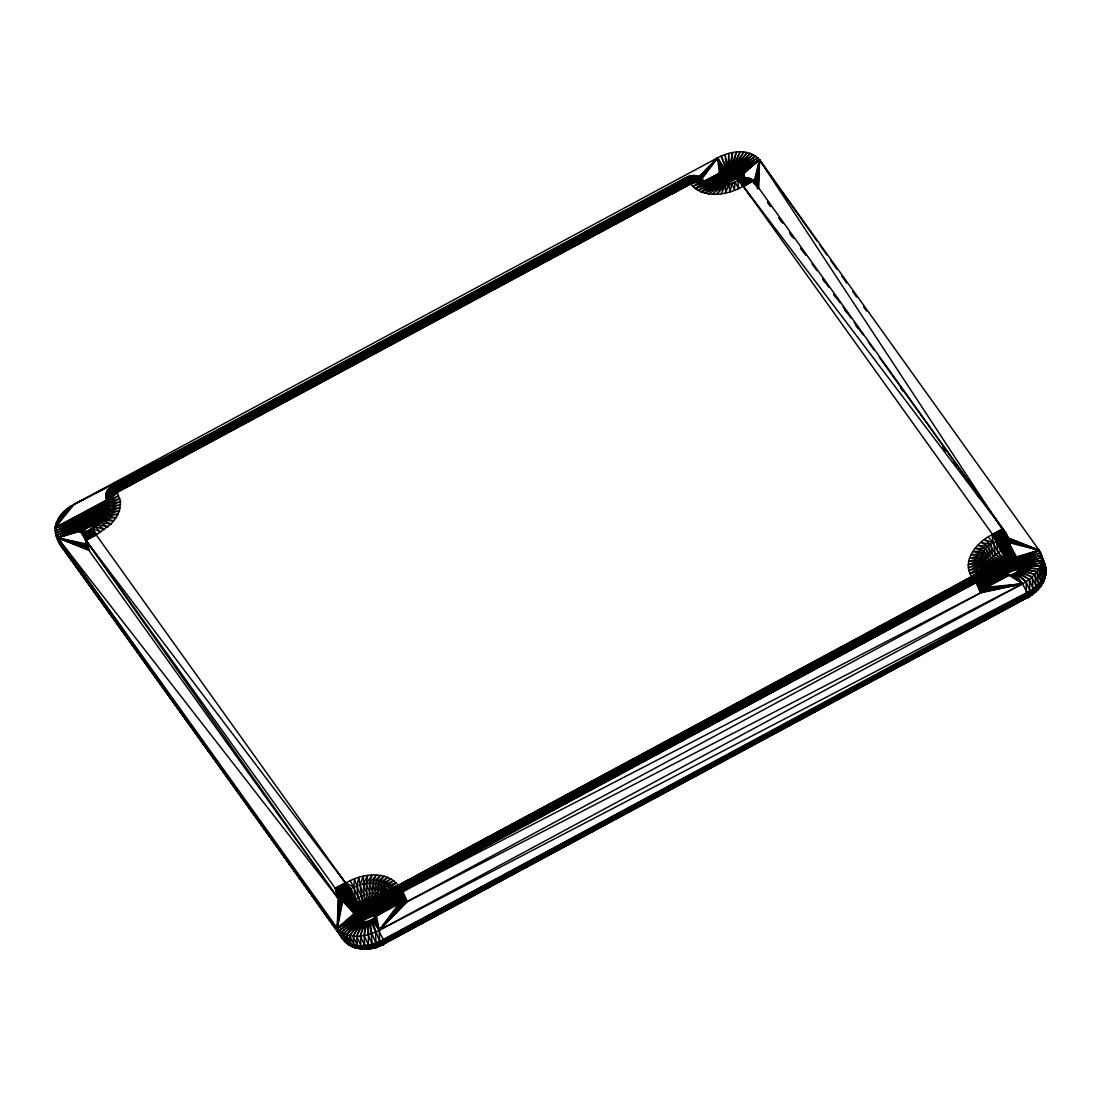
<?xml version="1.0" encoding="UTF-8"?>
<svg xmlns="http://www.w3.org/2000/svg" width="1101" height="1101" viewBox="0 0 1101 1101"><rect width="100%" height="100%" fill="white"/><g stroke="black" fill="none" stroke-linecap="round" stroke-linejoin="round"><path stroke-width="1.5" d="M1004.841 533.462L1007.842 537.66L1039.165 550.28C1042.069 557.835 1047.973 566.52 1044.298 574.97C1045.441 584.452 1034.789 591.609 1027.536 595.82L383.905 941.534C371.753 947.066 354.343 951.168 343.897 940.364L63.445 549.151C48.54 532.76 55.711 513.231 74.194 504.299L717.563 157.828C730.128 151.222 749.107 147.74 759.525 159.824L1039.165 550.28L1045.399 566.134L1045.757 573.222L1044.23 579.14L1044.739 575.617L1044.216 576.36M355.747 920.45C346.939 907.554 374.959 895.085 379.281 909.109C379.061 920.353 357.825 928.033 353.793 915.867L337.291 928.239L342.397 938.713L348.164 943.763L346.141 942.153M738.014 180.963C758.603 159.273 707.626 163.581 719.256 183.757M1038.683 587.755L1036.743 590.618L1031.059 594.788L1032.766 593.728L1031.926 590.012L1039.605 582.911L1044.298 574.97M93.805 524.599L90.777 526.237L84.763 513.644L92.291 512.626L97.906 514.938L109.288 508.043L106.343 498.12L690.506 183.853C703.044 199.281 727.334 195.4 742.886 186.358L743.092 178.403L749.409 178.307L753.662 180.908L1002.818 528.797C1007.952 534.274 1012.039 543.729 1004.484 548.849C997.699 553.294 989.799 557.106 986.179 564.896C980.702 574.405 995.593 587.177 980.578 592.889L407.329 901.595C394.516 910.912 387.841 893.062 375.895 893.544C362.848 890.475 349.925 908.297 338.145 898.292L57.651 537.797L56.344 535.54L74.331 526.457C73.327 520.787 78.598 516.328 83.263 514.236L107.1 501.161L83.263 514.236L89.112 526.87L98.65 524.434C91.768 521.613 83.704 525.686 79.878 531.618L74.772 522.053L55.105 527.737L56.578 522.067M743.092 178.403C731.257 183.688 716.462 190.514 704.379 181.94C700.814 175.155 692.212 173.779 685.951 177.688L112.701 486.381C98.209 492.119 113.898 504.533 107.678 513.809C104.912 525.948 82.066 526.622 86.016 540.453L335.777 889.044L338.145 898.292L337.291 928.239C347.71 940.323 366.688 936.841 379.253 930.235L1031.926 590.012M702.493 180.702L700.897 177.949L691.029 183.936L702.741 180.413L692.887 186.386L704.379 181.94L695.199 188.546L708.535 184.307L697.951 190.39L710.998 185.119L701.089 191.904L716.517 185.945L704.585 193.06L722.586 185.67L716.668 194.23L725.724 185.119L725.49 193.074L728.862 184.307L729.949 191.918L731.972 183.248L734.353 190.404L735 181.954L738.661 188.56L737.904 180.426L743.423 186.427L1002.818 528.797L1008.695 539.449L1039.165 550.28L1043.39 563.671M758.727 188.106L759.525 159.824L741.276 168.467L743.877 174.591M1044.326 565.446L1043.197 561.331L1045.028 564.882L1040.486 552.523L1022.141 560.629C1014.668 549.991 991.285 561.771 998.896 574.199M364.059 895.099L359.958 884.929L363.33 876.176L364.403 904.086L370.473 914.325L373.211 915.853L368.945 914.793L356.848 885.988L358.871 877.332L362.903 904.678L370.5 916.706L367.445 915.385L361.458 905.394L355.403 898.829L353.834 887.296L354.467 878.832L356.848 885.988L358.183 897.37L362.903 904.678L367.858 917.78L366 916.087L353.834 887.296L346.058 882.837L340.581 891.149L344.062 901.375L354.412 912.495L359.518 922.06C363.413 915.991 371.615 912.068 378.634 914.848L370.5 916.706L360.674 922.129L362.174 918.784L356.6 909.137L348.26 901.32L345.742 890.847L346.058 882.837C361.623 873.685 385.859 870.189 398.438 885.355L982.849 571.956C974.179 561.73 983.606 548.05 993.474 542.834C998.387 540.577 1005.516 535.967 1003.286 529.581L992.62 534.494C977.592 541.334 961.077 560.395 971.688 576.649L953.714 586.709M1045.51 574.034L1045.606 567.882M1044.643 578.452L1045.331 574.598L1040.486 552.523L1022.485 561.606C1023.393 572.878 1004.552 580.722 997.685 571.419L985.808 577.502L980.757 568.598L970.215 573.607L979.918 566.643L984.996 575.644L997.341 570.442L999.213 574.584M355.403 898.829L350.916 888.824L346.058 882.837L343.085 891.218L346.815 901.458L355.706 910.224L360.247 920.931L354.976 911.353L345.411 901.485L343.085 891.218L345.783 882.933L335.777 889.044L338.805 899.077L337.291 928.239L355.54 919.596L339.039 930.262C340.333 942.497 353.641 946.64 363.991 945.511M758.011 189L759.525 159.824L741.978 169.279L743.918 173.862M1044.078 578.066L1045.592 575.08L1045.331 570.979M370.748 944.52C383.176 938.616 376.115 955.53 370.748 944.52L364.61 945.442L360.385 936.043L364.073 921.909L356.655 936.222L357.412 945.442L353.077 936.043L361.156 921.909L349.691 935.533L350.971 944.094L346.554 934.68L358.541 921.372L343.705 933.51L345.686 941.479L341.186 932.024L356.394 920.298L339.039 930.262L343.567 939.745L341.186 932.024L357.398 920.89L343.705 933.51L348.164 942.938L346.554 934.68L359.807 921.702L349.691 935.533L354.068 944.933L353.077 936.043L362.587 921.977L356.655 936.222L360.935 945.608L360.385 936.043L365.601 921.702L364.197 935.52L364.61 945.442M1030.605 595.545C1021.618 600.499 1034.775 595.971 1029.628 591.554M57.995 519.204L55.105 527.737L81.818 514.951L86.36 525.645L86.002 528.342L82.603 529.567L80.992 530.723L81.446 531.288L89.112 526.87L89.305 524.351L83.263 514.236L107.733 500.102M702.548 180.894L700.897 177.949L106.343 498.12L117.146 492.601L120.518 501.354L119.445 510.988L116.183 517.608L111.063 523.952L96.241 534.935L345.397 882.823L336.507 889.663L339.603 899.751L337.291 928.239L354.839 918.784L355.995 921.592L353.971 916.913L337.291 928.239L57.651 537.797L75.198 528.342C78.488 532.389 84.571 531.976 89.043 530.448M757.213 188.312L759.525 159.824L742.501 170.187L743.726 173.105M376.308 946.378L375.455 947.328L373.445 943.818M728.766 180.894L729.385 181.871L734.463 179.628L729.674 166.705L732.619 152.544L731.215 166.361L737.285 176.862L741.097 177.619L738.771 176.793L734.229 166.086L743.739 152.021L735.661 166.155L741.565 177.068L737.023 166.361L750.263 153.383L738.276 166.705L742.817 177.399C735.702 175.499 726.591 178.623 723.715 185.752L729.454 181.032M1045.014 576.635L1045.179 574.846M1045.496 569.024C1046.913 580.695 1036 589.393 1027.288 595.063L383.905 941.534C373.487 947.658 356.394 951.581 346.898 942.318M1045.592 575.08L1045.399 566.134M1032.38 594.664L1034.679 592.599L1034.073 588.361M357.206 921.606L353.82 914.766L337.291 928.239L341.627 900.797L339.411 890.929L345.631 882.933L337.374 890.186L338.337 890.613L340.553 900.329L337.291 928.239L354.316 917.89L355.513 920.67M742.858 171.164L759.525 159.824L756.456 186.097L753.056 180.206L743.34 186.344L752.313 179.587L755.575 184.968M737.051 178.087L737.092 178.816L729.674 166.705L728.766 153.397L728.146 167.173L732.688 177.88L731.876 180.647L731.298 180.137L729.385 181.871L729.743 179.188L721.183 156.067L731.876 180.647L733.183 179.339L739.748 178.224L739.019 177.633L737.092 178.816L734.216 177.412L728.146 167.173L724.94 154.58L726.646 167.779L732.688 177.88L734.463 179.628L735.11 178.665M1035.601 590.838C1039.316 589.007 1044.354 583.805 1042.372 578.988M335.172 888.328L345.494 882.906L335.172 888.328L338.145 898.292L88.975 550.404L88.094 545.532L57.651 537.797L62.688 548.092L74.194 563.148M755.713 184.046L759.525 159.824L816.983 241.036M1037.514 589.283L1043.28 582.14L1043.445 576.979M1045.702 571.405L1045.565 568.763M1043.583 581.507L1044.739 578.149M1045.757 573.222L1045.895 570.703M739.143 179.78L742.886 186.358L744.427 178.156M339.603 899.751L336.507 889.663L345.631 882.933L338.337 890.613L344.407 891.094L348.26 901.32L357.632 908.091L362.174 918.784L359.532 922.61L361.142 919.83L356.6 909.137L346.815 901.458L344.407 891.094L346.058 882.837C351.054 895.127 358.995 904.994 366 916.087L365.312 919.06L360.082 906.206L352.637 900.15L346.058 882.837L349.719 901.045L357.632 908.091L363.344 917.807L362.917 920.519L364.624 916.899L358.802 907.1L352.637 900.15L349.691 889.47C360.66 882.988 378.345 879.038 387.387 890.558C391.02 895.306 398.245 894.012 402.883 891.562L980.578 592.889L1022.623 583.764C1031.554 578.837 1040.252 570.937 1041.725 560.326L1022.636 563.74L1041.766 557.588L1045.441 567.455L1041.353 554.973L1022.485 561.606L1022.141 560.629L1039.165 550.28L1008.337 538.513L759.525 159.824L743.024 172.21M340.581 891.149L342.796 901.141L337.291 928.239L354.027 913.637L342.796 901.141L339.411 890.929L345.783 882.933L341.805 891.246L344.062 901.375L354.976 911.353L359.518 922.06M754.667 183.729L759.525 159.824L742.996 173.297M1045.785 573.456C1044.078 583.145 1036.206 590.411 1028.004 595.063L384.153 942.277C374.106 947.521 357.674 952.351 348.756 943.282M1045.207 576.979L1045.744 574.268M1037.225 590.397L1038.532 588.278L1037.94 584.796M1027.646 597.623L1027.219 592.985C1029.504 595.572 1026.325 600.017 1030.522 595.82M723.453 185.271L726.481 183.647L727.087 180.894L717.563 157.828L698.86 176.931M753.552 183.537L759.525 159.824L742.79 174.426L746.781 179.339M1041.119 585.801L1041.092 580.97M364.403 904.086L367.073 894.329L366.234 883.58L367.789 875.405L363.096 884.117L367.073 894.329L365.931 903.618L370.473 914.325L375.923 915.234L372.014 913.981L365.931 903.618L370.074 893.806L369.317 883.305L372.152 875.006L366.234 883.58L370.074 893.806L367.473 903.274L372.014 913.981L378.634 914.848M1040.376 586.764L1043.72 579.787L1043.129 580.392M1043.17 581.534L1045.344 576.195M76.12 529.54L74.166 525.411L55.463 533.09L62.165 547.376L345.879 942.566M1022.54 567.841L1018.411 567.235L1003.63 533.256L992.565 534.618L1003.754 531.329L1008.874 540.44L1039.165 550.28L1016.65 556.803L1021.205 567.51L1003.328 534.246L992.455 534.728L1002.887 535.237L1019.843 567.304L1022.457 567.855L1003.63 533.256L992.455 534.728L1002.295 536.228L1018.411 567.235L1022.678 568.322L1011.902 571.034L1004.594 575.245L1005.557 572.327L1010.828 568.914L1016.925 567.304L1023.022 567.744M1034.211 592.214C1041.119 590.604 1031.83 579.883 1032.174 577.034L1018.824 570.428L1034.761 574.419L1038.532 584.039L1036.991 571.68L1020.751 568.281L1038.821 568.859L1042.537 578.562L1040.239 566.01L1022.045 566.01L1041.202 563.148L1044.932 572.96M740.436 179.215L742.886 186.358L745.749 178.018L743.051 186.303L749.409 178.307L743.203 186.303L752.313 179.587L754.763 183.95M1000.726 538.128L1012.328 568.322L1011.902 571.034L992.318 534.825L999.763 539.008L1010.828 568.914L1009.328 572.259L1009.369 569.63L1003.465 559.735L995.414 554.532L993.474 542.834L984.445 539.586L990.79 544.61C993.515 556.115 1006.644 561.138 1006.878 573.662L1008.007 570.442C1004.401 557.712 992.042 548.904 992.318 534.825L1002.295 536.228L1015.397 567.51L1017.269 569.217L1013.856 567.855L998.703 539.834L992.318 534.825L1001.566 537.192C1007.745 547.39 1009.369 559.349 1014.558 570.015C1004.084 560.547 1002.502 544.513 992.318 534.825L1000.726 538.128L1009.314 557.147L1015.397 567.51L1019.994 568.639L1016.925 567.304L1010.856 556.803L1002.887 535.237M81.928 528.783L82.603 529.567L81.446 531.288L82.547 528.342L78.006 517.635L55.105 527.737L59.826 516.383M378.249 946.75L375.661 947.466M1042.895 582.746L1044.601 578.892M372.978 947.975C375.73 947.039 365.326 951.443 365.353 945.442M747.028 178.004L743.051 186.303L748.253 178.101M62.055 513.644L55.105 527.737L74.18 524.324L77.579 531.164M1002.337 576.731L1005.557 572.327L1001.015 561.62L990.9 558.386L986.083 548.642L977.757 545.298L988.313 546.564L993.047 556.39L1002.185 560.643L1008.007 570.442M726.481 183.647L728.367 180L717.563 157.828L698.997 177.289M729.385 181.871L731.188 178.472L717.563 157.828L699.19 177.756M1039.688 586.186L1041.243 584.232M1040.362 585.87L1043.789 580.819M725.064 184.665L727.087 180.894L721.375 171.178L717.563 157.828L699.424 178.348M721.045 193.845L725.724 185.119M1004.594 575.245L1006.727 571.336L1001.015 561.62L989.028 560.492L984.129 550.83L974.991 548.408L986.083 548.642L989.028 560.492L999.983 562.666L1005.557 572.327L1003.272 575.809M1002.516 576.965L1004.525 573.373L999.983 562.666L987.446 562.666L982.477 553.115L972.651 551.642L984.129 550.83L987.446 562.666L999.089 563.753L1004.525 573.373L1002.598 576.084M64.642 511.029L55.105 527.737L74.386 523.195L78.611 531.384M81.446 531.288L83.704 527.365L79.162 516.658L55.105 527.737L67.56 508.579M355.224 945.222L357.564 948.099L367.252 948.305L374.973 946.75L384.332 942.91L1028.169 595.627M723.329 185.505L725.917 181.871L721.375 171.178M360.674 922.129L363.344 917.807L358.802 907.1L351.191 900.659L347.076 890.489L344.407 891.094M1006.878 573.662L1009.369 569.63L998.703 539.834M1037.624 590.108L1039.977 587.067L1039.605 582.911M1042.771 582.732L1036.757 590.026L1027.701 596.439L382.171 942.814L381.345 940.763L383.203 939.717L1026.572 593.246L1026.063 581.741L1016.374 572.314L1029.256 579.484L1033.11 589.035L1032.174 577.034L1017.654 571.405L1029.256 579.484L1029.958 591.251L1026.063 581.741L1014.998 573.126L1022.623 583.764L1027.784 594.444M703.704 182.821L718.155 175.582L723.261 185.147L724.885 182.917L720.343 172.224L717.563 157.828L699.479 179.353M1042.303 583.984L1041.491 585.044M1002.144 576.635L1003.63 574.461L999.089 563.753L986.179 564.896L981.156 555.427L970.765 554.932L982.477 553.115L986.179 564.896L998.359 564.882L1003.63 574.461M723.385 185.574L725.917 181.871L720.343 172.224M723.178 185.408L724.885 182.917L719.448 173.311L717.563 157.828L700.869 178.912M723.715 185.752L727.087 180.894M79.575 532.086L81.502 529.388L76.96 518.681L55.105 527.737L70.753 506.322M359.435 922.198L361.142 919.83L355.706 910.224L345.411 901.485L341.805 891.246M723.123 185.34L724.885 182.917M701.186 179.945L717.563 157.828M382.019 944.176C389.245 946.227 377.313 930.882 379.253 930.235L398.7 903.976L396.319 893.64L981.197 578.686L983.042 574.736L982.849 571.956L388.625 891.948L390.951 901.292L379.116 908.077L391.695 902.008L389.451 892.512L983.069 572.837L988.175 581.906L1001.924 574.901L988.244 582.924L983.138 573.759L389.451 892.512L392.603 902.627L379.267 910.21L393.621 903.137L391.419 893.324L983.042 574.736L988.148 583.984L1004.539 575.451L987.886 585.071L982.808 575.713L391.419 893.324L394.764 903.536L378.661 912.481L396.002 903.811L393.745 893.709L982.409 576.718L987.446 586.159L1008.984 575.231L1022.623 583.764L379.253 930.235L379.639 941.465L376.129 942.951M1038.628 588.801L1041.367 585.237M381.345 940.763L379.639 941.465L371.629 919.583L379.253 930.235L400.131 903.88L397.654 893.448L981.197 578.686L986.124 588.319L1022.623 583.764L1013.553 573.827M106.191 487.674L74.194 504.299L55.105 527.737L75.336 520.911L80.621 530.489L76.065 519.782L55.105 527.737L108.091 499.235M372.991 918.771L379.253 930.235L401.59 903.66L398.989 893.131L980.399 579.621L985.244 589.352L1022.623 583.764L1012.053 574.419M342.397 938.713C352.43 950.094 372.124 947.906 383.203 939.717L1026.958 594.21C1036.413 588.663 1047.065 579.195 1045.441 567.139M374.271 917.876L379.253 930.235L403.062 903.302L400.324 892.705L979.477 580.53L984.239 590.342L1022.623 583.764L1010.525 574.901M344.627 941.231L335.833 928.473L346.581 943.048M379.253 930.235L407.329 901.595L1022.623 583.764L986.868 587.246L981.872 577.708L395.011 893.737L397.31 903.949L376.473 915.853L379.253 930.235L404.521 902.848L401.631 892.182L405.939 902.269L379.253 930.235L375.441 916.899M750.483 178.623L743.203 186.303L751.46 179.05L753.098 181.706M1034.747 592.2L1036.206 590.769M1035.229 592.118L1038.422 588.829M1035.656 591.939L1038.229 589.324M720.026 186.578L722.284 184.459L729.344 184.789M381.937 942.195L1026.958 594.21M379.528 909.247L378.235 906.192L389.093 898.843L387.387 890.558L395.947 882.864L384.455 887.31L385.667 896.131L375.675 904.086L379.57 913.252L374.533 903.618L383.547 895.113L382.515 886.002L390.883 878.846L380.299 884.943L381.194 894.329L373.28 903.274L377.822 913.968L379.074 914.312L374.533 903.618L385.667 896.131L382.515 886.002L393.635 880.704L384.455 887.31L387.524 897.384L376.68 904.678L379.281 910.788M1032.16 593.411L1033.591 593.535L1036.536 591.003M1033.591 593.535L1036.302 591.388M117.009 492.697L106.343 498.12L116.871 493.042L108.063 500.652L109.494 507.217M712.43 194.23L722.586 185.67L708.383 193.845M368.78 948.938L369.84 948.401M717.398 186.964L721.141 183.991L722.284 184.459L719.503 186.33M720.976 186.84L723.536 184.789M1027.99 597.32L382.432 944.713L1028.389 596.852L384.332 942.91C378.813 945.429 366.839 953.205 362.724 945.649M1031.472 594.87L1033.165 593.577M1031.83 594.884L1034.679 592.599M99.847 519.521L97.906 514.938L109.852 508.868L99.131 516.644C101.168 521.929 96.296 526.856 91.989 529.141M109.756 505.786L108.916 502.593L118.605 495.629L108.063 500.652L109.742 506.322M397.901 885.397L387.937 891.287L390.951 901.292L378.772 907.086L390.332 900.494L387.387 890.558L397.901 885.397L388.625 891.948L391.695 902.008L379.281 909.109L392.603 902.627L390.373 892.966L983.138 573.759L988.148 583.984L1003.176 575.245L988.244 582.924L983.069 572.837L388.625 891.948L398.149 885.438M365.16 948.801L367.762 948.553L363.22 949.034L360.137 945.676M382.666 944.892L384.442 943.763L377.918 946.53M1032.766 593.728L1027.508 597.031M1029.669 596.095L1032.697 594.113M1032.573 594.43L1030.385 596.013M714.714 187.046L720.137 183.399L721.141 183.991L716.696 186.496M380.285 945.36L378.056 946.695L1027.701 596.439M109.563 511.456L99.475 517.621L108.738 513.727M999.13 573.511L997.176 569.396L984.528 573.635L979.422 564.565L969.004 570.855L979.918 566.643L985.808 577.502L997.341 570.442L998.992 574.474M99.861 519.259L97.906 514.938L98.595 515.75L109.852 508.868M980.757 568.598L986.964 579.209L998.222 572.327L985.808 577.502M379.143 911.146L375.675 904.086L387.524 897.384L386.079 888.837L395.947 882.864M986.964 579.209L998.924 573.126L987.528 580.034L981.968 570.373L971.963 576.318L982.477 571.13L987.528 580.034L999.777 573.841L987.927 580.929L981.968 570.373L970.215 573.607M89.305 524.351L92.47 525.686L84.763 513.644L107.815 501.299L86.291 513.176L92.374 523.539L97.163 524.626L93.902 523.333L89.36 512.626L108.49 501.657L87.832 512.832L93.902 523.333L98.182 523.525L93.64 512.832L108.669 504.079L105.779 494.514L698.447 176.27L105.696 495.478L108.641 506.157L96.035 513.644L99.93 522.81M690.946 183.853L700.897 177.949L105.985 497.294L108.889 507.134L97.039 514.236L99.641 520.346M108.572 505.139L94.892 513.162L99.434 523.87L93.64 512.832L108.572 505.139L105.765 496.413L699.383 176.738L701.02 179.394M99.737 519.933L97.039 514.236L109.288 508.043L106.866 498.877L116.871 493.042M690.822 183.812L700.897 177.949L672.532 193.927M971.922 576.14L981.968 570.373M987.446 586.159L1005.97 575.52L987.886 585.071L983.042 574.736L390.373 892.966L393.621 903.137L379.061 911.339L394.764 903.536L392.548 893.585L982.808 575.713L987.446 586.159L1007.456 575.438M107.912 500.129L83.263 514.236L106.714 501.038M690.671 183.812L700.897 177.949M707.874 184.473L717.535 178.954L720.15 184.445M708.824 185.078L717.701 180L718.953 182.752M709.374 185.931L718.058 180.977L720.137 183.399L713.93 186.317M705.7 184.596L717.563 177.853L720.949 184.693M713.503 185.959L719.283 182.683L711.274 185.739M379.487 909.963L377.533 905.38L389.093 898.843L386.079 888.837M706.113 183.289L717.769 176.724L721.995 184.927M630.474 208.598L633.474 206.933M642.475 201.91L685.951 177.688M756.263 185.67L753.056 180.206L743.423 186.427L992.62 534.494L1002.818 528.797L1008.337 538.513M704.984 182.904L718.155 175.582L722.05 184.762M703.8 182.628L718.719 174.44L723.99 184.018L719.448 173.311L702.686 181.775M992.62 534.37L1002.818 528.797L879.245 357.192M702.355 182.573L719.448 173.311M377.368 914.752L397.31 903.949L393.745 893.709L981.872 577.708L986.124 588.319M1008.984 575.231L986.868 587.246L982.409 576.718L392.548 893.585L396.002 903.811L378.097 913.624L397.31 903.949M87.832 512.832L92.374 523.539L95.622 524.902L98.65 523.278L95.622 524.902L90.832 523.87L86.291 513.176L108.476 501.588M110.375 487.867L688.51 176.545M689.832 176.119L109.357 488.72L691.18 175.802L108.435 489.615L692.501 175.596L107.637 490.564L693.809 175.513L106.962 491.541L695.075 175.527L106.425 492.532L696.286 175.665L106.026 493.523L697.415 175.912L105.779 494.514L107.361 498.753M89.112 526.87L93.654 524.42M95.622 524.902L98.65 523.278M76.753 529.856L57.651 537.797L88.479 549.55L86.016 540.453L96.241 534.935L85.548 539.669L88.135 548.628L57.651 537.797L75.9 529.154M976.133 582.856L980.578 592.889L977.33 582.154L981.886 592.118L1022.623 583.764L983.11 591.265L978.445 581.369L398.989 893.131L403.062 903.302M1023.558 564.304L1021.618 559.721L1039.165 550.28L1008.874 541.472L1003.768 532.278L992.565 534.618L1003.603 530.434L1008.695 539.449M820.864 707.86L823.892 706.236M849.642 692.391L852.683 690.767M890.544 670.413L893.585 668.789M902.669 663.903L905.696 662.279M925.39 651.696L928.418 650.058M931.446 648.434L934.488 646.81M937.515 645.172L940.543 643.548M949.626 638.663L952.654 637.039M960.237 632.965L969.32 628.079M972.348 626.455L981.445 621.57M990.528 616.684L998.112 612.61M1001.139 610.986L1010.223 606.101M1019.32 601.215L1022.347 599.591M699.383 176.738L105.696 495.478L108.669 504.079L92.291 512.626L96.833 523.319L90.846 512.557L107.939 502.73L89.36 512.626L95.402 523.25L98.223 523.759L93.902 523.333M376.473 915.853L398.7 903.976L395.011 893.737L981.197 578.686L985.244 589.352M384.07 944.039L382.24 944.479M107.458 499.923L55.105 527.737L80.442 515.763L87.516 527.572L87.805 524.943L81.818 514.951M109.247 486.091L116.857 482.128M74.194 504.299L240.61 418.339M243.665 416.756L246.72 415.187M109.522 511.332L99.131 516.644L98.595 515.75L99.902 518.805M108.779 513.988L99.641 518.667L107.554 516.025M703.443 182.711L700.195 177.302L105.985 497.294L108.641 506.157L94.892 513.162L99.874 522.947M971.825 576.552L982.477 571.13L987.927 580.929L1000.781 574.433L988.175 581.906L982.849 571.956M384.263 944.08L380.423 945.773L378.772 941.919L375.936 942.924L371.877 933.483L368.67 920.89L368.367 944.933L364.197 935.52L367.142 921.358L368.051 934.666L372.166 944.08L370.17 920.298L375.634 932.01L375.936 942.924M691.029 183.936L701.447 178.692L704.585 183.963M703.938 181.885L718.719 174.44L723.261 185.147M387.387 890.558L397.791 885.314M704.915 183.124L717.769 176.724L721.004 184.376M701.089 191.904L713.668 185.67M363.757 948.47L360.385 948.69L357.632 945.539M106.343 498.12L116.857 492.931M706.071 183.509L717.563 177.853L720.15 183.977M733.913 183.385L735.358 182.683M705.7 184.72L717.535 178.954L720.137 185.064M707.915 184.707L717.701 180L719.875 184.94M695.199 188.546L706.319 183.234M704.585 193.06L719.503 185.945M708.92 185.326L718.058 180.977M1023.517 565.033L1020.916 558.909L1039.165 550.28L1008.722 542.545L1003.768 532.278M711.012 185.436L718.581 181.885M389.093 898.843L376.68 904.678L379.377 910.376M85.548 539.669L96.214 534.756L85.231 538.816L88.135 548.628M382.708 944.52L384.428 943.406M56.344 535.54L74.675 527.448L75.198 528.342L56.344 535.54L63.115 547.761M347.076 890.489L349.691 889.47M381.662 941.506L1028.004 595.063M107.54 516.424L99.627 519.768L104.416 518.557M1023.297 565.859L1020.063 558.207L1039.165 550.28L1017.916 557.147L1022.457 567.855M1041.353 554.973L1022.664 562.652L1041.766 557.588L1045.399 570.153L1041.725 560.326L1022.43 564.868L1041.202 563.148L1043.927 575.74L1040.239 566.01L1021.48 567.153L1038.821 568.859L1040.734 581.342L1036.991 571.68L1019.856 569.382L1034.761 574.419L1036.082 586.613M108.916 502.593L119.816 498.395L109.412 504.685L120.518 501.354L109.522 506.873L120.683 504.464L109.274 509.157L120.326 507.685L108.655 511.47L119.445 510.988L107.678 513.809L118.068 514.305L106.357 516.135L116.183 517.608L104.705 518.406L113.843 520.828L102.751 520.608L111.063 523.952L100.521 522.686L107.898 526.897L98.044 524.626L104.389 529.664L95.36 526.402L100.576 532.182L92.498 527.985L96.516 534.425L86.539 533.022L96.365 534.522L85.204 535.994L82.947 531.535L87.819 543.013L81.515 531.466M992.62 534.494L1003.603 530.434L1008.874 540.44M77.772 530.448L57.651 537.797L341.847 937.749M1022.292 565.253L1019.058 557.615L1039.165 550.28M105.916 518.709L99.42 520.897L105.792 519.796M78.9 530.916L57.651 537.797L88.975 550.404L86.016 540.453L345.397 882.823L337.36 871.689M57.018 534.604L55.05 530.476L74.18 524.324L77.428 531.962M730.885 184.445L732.413 183.977M358.348 947.328L353.944 947.342L350.765 944.094M88.479 549.55L85.066 537.921L96.269 534.632L85.204 535.994M352.926 944.741L355.362 947.631L365.229 948.869M55.05 530.476L74.166 525.411L76.107 530.008M373.239 948.099L376.115 947.342M103.948 520.787L99.035 522.039L102.159 521.764M382.171 942.814L384.332 942.91M86.8 544.087L57.651 537.797L87.942 546.591L85.066 536.971L96.269 534.632L85.231 538.816L87.956 547.637L57.651 537.797L80.167 531.26L87.598 543.123M368.037 945.071L370.486 948.47L374.079 947.672M370.486 948.47L373.9 947.92M101.746 522.617L98.471 523.181L101.512 523.181M368.023 948.814L371.422 948.539M353.944 947.342L358.637 948.264L356.807 947.713M365.601 949.007L369.509 948.677M366.041 949.117L369.152 948.856M85.506 535.003L96.365 534.522L85.947 533.999M367.349 948.842L360.385 948.69M363.22 949.034L366.922 949.034M351.233 945.25L352.127 945.277M360.922 948.911L364.734 949.062M378.18 914.325L373.542 913.775L367.473 903.274L373.033 893.544L372.303 883.305L376.404 875.006L369.317 883.305L373.033 893.544L369 903.068L373.542 913.775L377.822 913.968L371.918 903.068L378.62 893.806L377.836 884.131L384.249 876.19L375.152 883.58L375.895 893.544L370.486 902.999L375.028 913.706L378.152 914.202M742.817 177.399L737.023 166.361L747.125 152.53L735.661 166.155L740.202 176.862L734.229 166.086L740.161 151.855L732.743 166.155L737.285 176.862L739.748 178.224L735.757 177.068L731.215 166.361L736.431 152.021L732.743 166.155L738.771 176.793L741.647 177.151M377.96 914.064L375.028 913.706L369 903.068L375.895 893.544L372.303 883.305L380.451 875.405L375.152 883.58L378.62 893.806L370.486 902.999L376.473 913.775L371.918 903.068L381.194 894.329L377.836 884.131L387.745 877.332L380.299 884.943L383.547 895.113L373.28 903.274L379.074 914.312M98.581 523.677L95.402 523.25L90.846 512.557L108.944 503.006L92.291 512.626L98.182 523.525M360.577 948.677L362.614 948.938M362.05 949.021L357.564 948.099M738.771 176.793L741.854 177.275M1022.568 567.772L1019.843 567.304L1008.722 542.545M1022.678 568.322L1016.925 567.304L1003.328 534.246M1002.185 560.643L990.9 558.386L988.313 546.564L980.922 542.339L990.79 544.61L993.047 556.39M359.325 948.732L355.362 947.631M350.737 945.8L355.114 947.025L353.545 946.213M355.334 947.713L348.343 944.341M87.254 532.044L96.516 534.425L91.273 528.659M353.297 947.011L357.949 948.333M345.232 941.204L349.526 944.919M88.108 531.122L96.516 534.425L90.131 529.416M356.063 947.768L352.692 946.213M351.37 946.241L354.618 947.576M90.832 523.87L94.053 525.26M348.948 944.864L352.774 946.832M60.238 543.288L74.166 563.134M89.057 530.242L96.516 534.425M350.366 945.126L351.866 946.131M347.792 943.736L343.746 939.951M346.691 943.254L350.311 945.676M358.802 907.1L349.719 901.045L345.742 890.847M344.819 941.025L62.22 547.307L60.266 542.27L60.679 544.059M361.458 905.394L354.054 899.545L350.916 888.824M345.838 941.561L346.953 941.988M347.352 943.447L348.742 944.63M347.999 944.245L344.668 941.396M1004.828 558.923L997.988 552.826L996.336 541.252M744.262 178.926L741.84 176.71L744.235 179.188M342.796 901.141L354.412 912.495L358.307 921.675M742.404 175.568L745.859 179.284M347.875 942.759L349.031 943.997M988.258 537.068L993.474 542.834M60.789 543.013L61.408 543.701M1043.363 562.473L1045.083 566.148L1044.354 564.524M767.714 202.323L770.741 206.506M778.779 217.668L782.797 223.255M789.83 233.027L793.849 238.6M800.881 248.372L805.904 255.349M811.932 263.717L816.956 270.695M822.984 279.062L829.012 287.43M834.035 294.407L840.063 302.775M843.077 306.959L851.114 318.12M854.128 322.318L863.17 334.869M868.194 341.847L874.222 350.214M112.33 615.335L114.339 618.129M90.241 585.484L96.255 593.866L87.144 581.259M101.264 600.857L107.279 609.225M112.288 616.216L119.307 625.987M123.312 631.575L130.331 641.346M134.336 646.934L141.355 656.705M145.373 662.293L152.378 672.064M157.402 679.042L160.402 683.239M168.425 694.414L174.44 702.782M179.449 709.773L185.463 718.141M190.473 725.132L196.487 733.5M201.497 740.491L207.511 748.873M212.521 755.85L216.539 761.438M223.558 771.209L227.563 776.797M235.586 787.972L238.587 792.156M246.61 803.331L249.61 807.515M257.634 818.69L260.634 822.874M268.658 834.049L271.672 838.233M279.682 849.408L282.696 853.592M290.705 864.767L294.724 870.354M303.738 882.919L305.748 885.713M316.771 901.072L314.762 898.278L316.882 901.127M243.61 799.945L63.941 549.33L65.179 550.583L64.684 549.839M245.619 802.739L254.634 815.318M256.643 818.112L265.658 830.677M267.667 833.471L276.681 846.036M278.691 848.83L310.743 893.53M313.757 897.728L321.767 908.903M332.791 924.262L324.781 913.087L332.832 924.289M767.686 202.35L770.686 206.534M778.696 217.709L781.696 221.907M789.692 233.082L792.706 237.279M800.702 248.454L803.702 252.638M822.722 279.186L824.718 281.98M833.732 294.559L835.728 297.353M844.728 309.918L846.738 312.725M855.738 325.29L857.748 328.084M900.769 388.158L902.765 390.951M942.8 446.841L945.8 451.038M953.796 462.214L956.81 466.397M964.806 477.586L967.807 481.77M975.816 492.945L978.817 497.143M176.064 704.516L178.059 707.296M228.994 778.421L230.99 781.201M239.977 793.752L241.972 796.546M250.959 809.097L252.955 811.877M292.907 867.657L294.903 870.451M303.89 883.002L305.899 885.796M98.14 596.591L107.127 609.142M110.114 613.326L119.114 625.877M121.11 628.671L127.097 637.039M132.092 644.002L138.079 652.37M140.075 655.164L149.075 667.715M151.071 670.509L160.058 683.047M162.053 685.84L172.045 699.782M175.031 703.966L183.027 715.127M186.028 719.311L194.01 730.458M196.006 733.252L202.006 741.62M206.988 748.597L212.988 756.951M217.984 763.929L223.971 772.296M228.967 779.274L246.941 804.363M249.941 808.547L257.923 819.708M260.923 823.892L268.919 835.053M271.906 839.223L276.901 846.201M281.897 853.179L290.884 865.73M292.88 868.51L301.867 881.061M303.876 883.855L312.863 896.407M314.858 899.187L321.85 908.958M819.956 245.234L826.892 255.033M830.856 260.634L836.801 269.029M841.756 276.034L846.71 283.04M852.656 291.435L856.619 297.036M863.556 306.835L866.528 311.032M751.364 197.657L743.423 186.427L753.662 180.908L755.327 183.867M86.016 540.453L338.145 898.292M1044.175 562.46L1042.867 560.244L1044.12 562.735L1043.872 561.882M723.825 169.293L729.743 179.188L727.926 182.711L728.367 180L722.545 170.187M58.807 538.692L55.463 533.09L74.331 526.457L76.203 530.599M79.162 516.658L86.002 528.342M78.006 517.635L83.704 527.365L83.648 529.732L84.983 526.457L80.442 515.763M76.96 518.681L82.547 528.342L80.208 531.811L81.502 529.388L76.065 519.782M62.22 547.307L62.688 548.092M701.447 178.692L703.126 181.651M702.658 181.679L700.195 177.302L105.765 496.413L109.288 508.043M350.173 880.676L353.834 887.296M1001.621 575.369L997.396 567.18L984.652 569.355L979.56 560.092L968.495 561.551L980.179 557.767L985.244 567.139L997.795 566.024L1002.901 575.589L998.359 564.882L985.244 567.139L981.156 555.427L969.375 558.262L980.179 557.767L984.652 569.355L997.795 566.024L1001.69 575.204M358.252 921.84L354.027 913.637L357.921 922.817M1017.916 557.147L1022.168 565.529M742.542 175.087L738.276 166.705L753.112 154.567L739.418 167.173L743.313 176.339M1003.754 531.329L1008.874 541.472M999.914 573.772L997.189 568.295L984.418 571.543L979.298 562.363L968.151 564.785L979.56 560.092L984.418 571.543L997.396 567.18L1000.644 574.818M1019.058 557.615L1022.526 564.675M743.574 175.637L739.418 167.173L755.63 156.039L740.423 167.765L743.67 175.403M99.503 520.69L96.035 513.644L108.889 507.134L108.641 506.157M999.763 539.008L1004.484 548.849M1020.063 558.207L1023.435 565.336M743.794 174.894L740.423 167.765L757.777 157.801L759.139 160.801M353.793 915.867L356.407 921.358M86.635 536.091L84.447 531.466L86.112 535.926M1020.916 558.909L1023.531 564.675L1022.485 561.606M743.904 174.219L741.276 168.467L757.777 157.801L758.85 160.663M377.533 905.38L379.501 909.701M353.971 916.913L355.843 921.042M407.329 901.595L402.883 891.562L405.939 902.269M85.961 531.26L87.213 534.095M1021.618 559.721L1023.517 564.07M741.978 169.279L743.877 173.628M379.501 909.096L378.235 906.192L390.332 900.494L387.937 891.287M98.595 515.75L99.861 518.64M75.873 530.214L74.331 526.457L75.969 530.503M999.791 574.419L997.189 568.295L984.528 573.635L979.298 562.363L968.316 567.896L979.422 564.565L984.996 575.644L997.176 569.396L999.116 573.979M353.82 914.766L356.421 920.876M75.336 520.911L79.878 531.618M74.772 522.053L78.666 531.232M74.386 523.195L77.634 530.847M1022.141 560.629L1023.366 563.547M400.324 892.705L404.521 902.848M397.654 893.448L401.59 903.66M1001.566 537.192L1005.543 547.885L1007.773 557.629M759.525 159.824L760.585 162.673M396.319 893.64L400.131 903.88M980.399 579.621L984.239 590.342M85.066 536.971L87.598 544.1M979.477 580.53L983.11 591.265M382.364 943.364L382.639 944.218M85.066 537.921L87.942 546.591M338.337 890.613L341.627 900.797M978.445 581.369L981.886 592.118M337.374 890.186L340.553 900.329M86.167 539.173L87.612 543.935M335.777 889.044L338.805 899.077M106.866 498.877L109.426 507.437M1045.551 567.001L1044.615 563.547M997.561 540.577L1000.726 551.312M348.398 890.021L351.191 900.659M59.647 540.096L60.06 542.669M1045.689 567.965L1045.895 569.671M741.757 178.761L742.886 186.358M382.749 944.727L384.387 943.997L382.749 944.727M971.922 576.429L398.438 885.355L982.477 571.13L971.922 576.429M85.231 578.507L76.203 565.942L85.149 578.465"/></g></svg>
